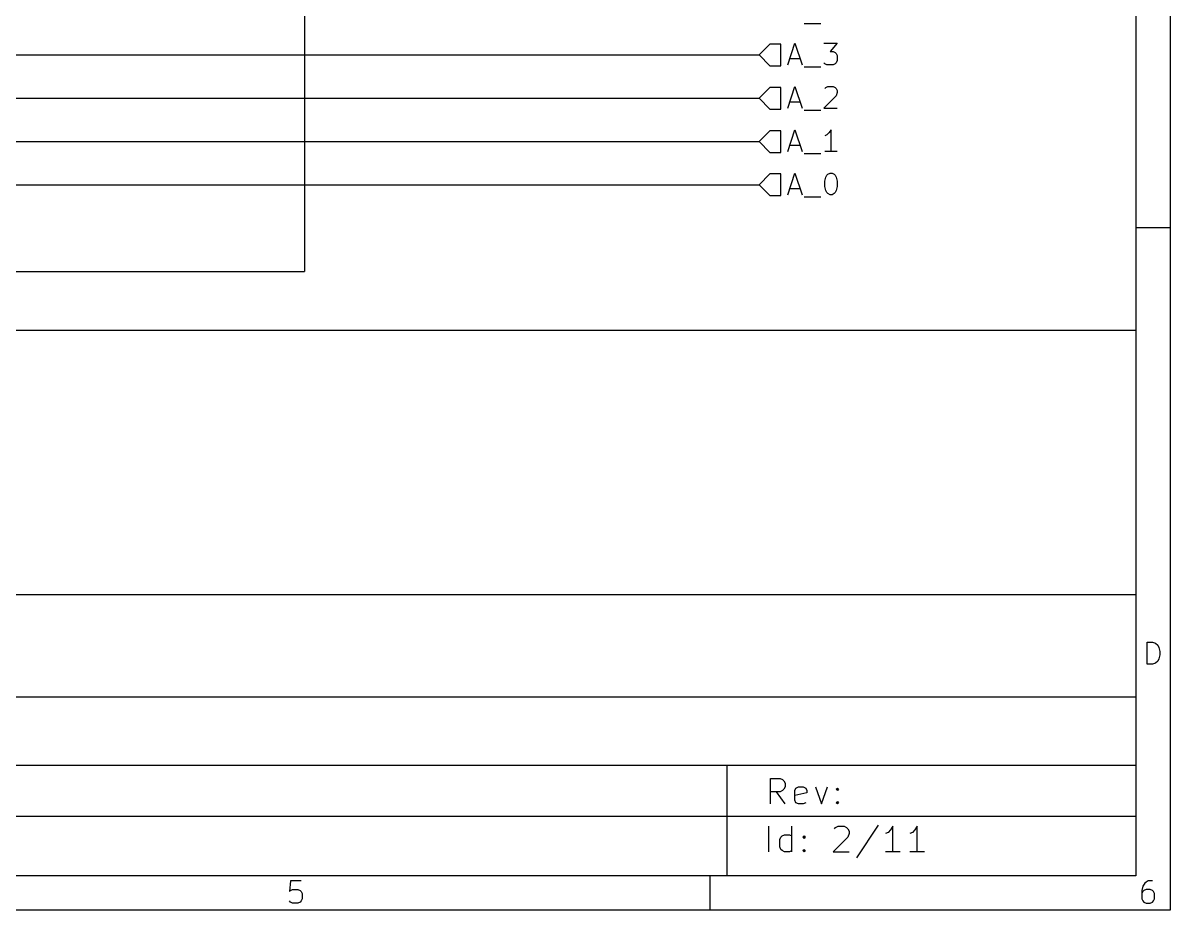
# Model space of a CAD drawing. Extents: x 0.4 to 11.3, y -7.9 to -0.4.
# Drawn here: x 8.65 to 11.299, y -7.874 to -5.826 of the extents above; entities that cross this region are included whole.
import ezdxf

# ---------------------------------------------------------------- set-up
doc = ezdxf.new("R2010")
doc.units = 0
doc.header["$MEASUREMENT"] = 0
for name, color, linetype in [('BROWN2', 54, 'CONTINUOUS'), ('GREEN3', 91, 'CONTINUOUS'), ('RED2', 1, 'CONTINUOUS')]:
    doc.layers.add(name, color=color, linetype=linetype)

msp = doc.modelspace()

# ---------------------------------------------------------------- linework, layer by layer
at = {"layer": 'BROWN2', "linetype": 'CONTINUOUS'}
for p, q in [((10.4545, -5.8276), (10.4926, -5.8276)), ((10.375, -5.875), (10.35, -5.9)), ((10.4, -5.875), (10.375, -5.875)), ((10.4, -5.925), (10.4, -5.875)), ((10.4164, -5.9228), (10.433, -5.8728)), ((10.433, -5.8728), (10.4497, -5.9228)), ((10.4997, -5.8728), (10.5307, -5.8728)), ((10.5307, -5.8728), (10.514, -5.8919)), ((10.35, -5.9), (10.375, -5.925)), ((10.514, -5.8919), (10.5211, -5.8919)), ((10.5211, -5.8919), (10.5259, -5.8942)), ((10.5259, -5.8942), (10.5283, -5.8966)), ((10.5283, -5.8966), (10.5307, -5.9014)), ((10.5307, -5.9014), (10.5307, -5.9133)), ((10.375, -5.925), (10.4, -5.925)), ((10.4211, -5.9085), (10.4449, -5.9085)), ((10.4545, -5.9276), (10.4926, -5.9276)), ((10.5021, -5.9204), (10.4997, -5.918)), ((10.5068, -5.9228), (10.5021, -5.9204)), ((10.5211, -5.9228), (10.5068, -5.9228)), ((10.5259, -5.9204), (10.5211, -5.9228)), ((10.5283, -5.918), (10.5259, -5.9204)), ((10.5307, -5.9133), (10.5283, -5.918)), ((10.375, -5.975), (10.35, -6)), ((10.4, -5.975), (10.375, -5.975)), ((10.4, -6.025), (10.4, -5.975)), ((10.4164, -6.0228), (10.433, -5.9728)), ((10.433, -5.9728), (10.4497, -6.0228)), ((10.5021, -5.9776), (10.5045, -5.9752)), ((10.5045, -5.9752), (10.5092, -5.9728)), ((10.5092, -5.9728), (10.5211, -5.9728)), ((10.5211, -5.9728), (10.5259, -5.9752)), ((10.5259, -5.9752), (10.5283, -5.9776)), ((10.5283, -5.9776), (10.5307, -5.9823)), ((10.5307, -5.9871), (10.5283, -5.9942)), ((10.5307, -5.9823), (10.5307, -5.9871)), ((10.35, -6), (10.375, -6.025)), ((10.4211, -6.0085), (10.4449, -6.0085)), ((10.5283, -5.9942), (10.4997, -6.0228)), ((10.375, -6.025), (10.4, -6.025)), ((10.4545, -6.0276), (10.4926, -6.0276)), ((10.4997, -6.0228), (10.5307, -6.0228)), ((10.375, -6.075), (10.35, -6.1)), ((10.4, -6.075), (10.375, -6.075)), ((10.4, -6.125), (10.4, -6.075)), ((10.4164, -6.1228), (10.433, -6.0728)), ((10.433, -6.0728), (10.4497, -6.1228)), ((10.5068, -6.0847), (10.5021, -6.0871)), ((10.5116, -6.0799), (10.5068, -6.0847)), ((10.5164, -6.0728), (10.5116, -6.0799)), ((10.5164, -6.1228), (10.5164, -6.0728)), ((10.35, -6.1), (10.375, -6.125)), ((10.4211, -6.1085), (10.4449, -6.1085)), ((10.375, -6.125), (10.4, -6.125)), ((10.4545, -6.1276), (10.4926, -6.1276)), ((10.5307, -6.1228), (10.5021, -6.1228)), ((10.4164, -6.2228), (10.433, -6.1728)), ((10.433, -6.1728), (10.4497, -6.2228)), ((10.5092, -6.1752), (10.514, -6.1728)), ((10.514, -6.1728), (10.5188, -6.1728)), ((10.5188, -6.1728), (10.5235, -6.1752)), ((10.375, -6.175), (10.35, -6.2)), ((10.4, -6.175), (10.375, -6.175)), ((10.4, -6.225), (10.4, -6.175)), ((10.5021, -6.1919), (10.5045, -6.1823)), ((10.5021, -6.2038), (10.5021, -6.1919)), ((10.5045, -6.1823), (10.5068, -6.1776)), ((10.5068, -6.1776), (10.5092, -6.1752)), ((10.5235, -6.1752), (10.5259, -6.1776)), ((10.5259, -6.1776), (10.5283, -6.1823)), ((10.5283, -6.1823), (10.5307, -6.1919)), ((10.5307, -6.1919), (10.5307, -6.2038)), ((10.35, -6.2), (10.375, -6.225)), ((10.375, -6.225), (10.4, -6.225)), ((10.4211, -6.2085), (10.4449, -6.2085)), ((10.5045, -6.2133), (10.5021, -6.2038)), ((10.5068, -6.218), (10.5045, -6.2133)), ((10.5092, -6.2204), (10.5068, -6.218)), ((10.514, -6.2228), (10.5092, -6.2204)), ((10.5188, -6.2228), (10.514, -6.2228)), ((10.5235, -6.2204), (10.5188, -6.2228)), ((10.5259, -6.218), (10.5235, -6.2204)), ((10.5283, -6.2133), (10.5259, -6.218)), ((10.5307, -6.2038), (10.5283, -6.2133)), ((10.4545, -6.2276), (10.4926, -6.2276))]:
    msp.add_line(p, q, dxfattribs=at)
at = {"layer": 'GREEN3', "linetype": 'CONTINUOUS'}
for p, q in [((9.3, -4.35), (9.3, -6.4)), ((7.15, -5.9), (10.35, -5.9)), ((7.15, -6), (10.35, -6)), ((7.15, -6.1), (10.35, -6.1)), ((7.15, -6.2), (10.35, -6.2)), ((7.15, -6.4), (9.3, -6.4))]:
    msp.add_line(p, q, dxfattribs=at)
at = {"layer": 'RED2', "linetype": 'CONTINUOUS'}
for p, q in [((11.2993, -0.3937), (11.2993, -7.8743)), ((11.2206, -0.4724), (11.2206, -7.7956)), ((11.2993, -6.2992), (11.2206, -6.2992)), ((6.9686, -6.5357), (11.2206, -6.5357)), ((11.2206, -6.5357), (11.2206, -7.7956)), ((6.9686, -7.146), (11.2206, -7.146)), ((11.2465, -7.3068), (11.2465, -7.2557)), ((11.2465, -7.2557), (11.2587, -7.2557)), ((11.2587, -7.2557), (11.266, -7.2581)), ((11.266, -7.2581), (11.2709, -7.263)), ((11.2709, -7.263), (11.2733, -7.2678)), ((11.2733, -7.2678), (11.2758, -7.2776)), ((11.2758, -7.2849), (11.2733, -7.2946)), ((11.2758, -7.2776), (11.2758, -7.2849)), ((11.2587, -7.3068), (11.2465, -7.3068)), ((11.266, -7.3044), (11.2587, -7.3068)), ((11.2709, -7.2995), (11.266, -7.3044)), ((11.2733, -7.2946), (11.2709, -7.2995)), ((6.9686, -7.3822), (11.2206, -7.3822)), ((6.9686, -7.5397), (11.2206, -7.5397)), ((10.2757, -7.5397), (10.2757, -7.7956)), ((10.3762, -7.6294), (10.3762, -7.5703)), ((10.3762, -7.5703), (10.3987, -7.5703)), ((10.3987, -7.5703), (10.4044, -7.5731)), ((10.4044, -7.5731), (10.4072, -7.5759)), ((10.4072, -7.5759), (10.41, -7.5815)), ((10.3987, -7.6012), (10.3762, -7.6012)), ((10.41, -7.6294), (10.3903, -7.6012)), ((10.4044, -7.5984), (10.3987, -7.6012)), ((10.4072, -7.5956), (10.4044, -7.5984)), ((10.41, -7.59), (10.4072, -7.5956)), ((10.41, -7.5815), (10.41, -7.59)), ((10.4325, -7.5984), (10.4353, -7.5928)), ((10.4325, -7.6209), (10.4325, -7.5984)), ((10.4353, -7.5928), (10.4409, -7.59)), ((10.4409, -7.59), (10.4522, -7.59)), ((10.4522, -7.59), (10.4578, -7.5928)), ((10.4578, -7.5928), (10.4606, -7.5984)), ((10.4606, -7.5984), (10.4606, -7.604)), ((10.4803, -7.59), (10.4944, -7.6294)), ((10.4944, -7.6294), (10.5084, -7.59)), ((10.5281, -7.5956), (10.5309, -7.5928)), ((10.5309, -7.5984), (10.5281, -7.5956)), ((10.5309, -7.5928), (10.5337, -7.5956)), ((10.5309, -7.5928), (10.5309, -7.5984)), ((10.5337, -7.5956), (10.5309, -7.5984)), ((10.4606, -7.604), (10.4325, -7.6097)), ((10.4353, -7.6265), (10.4325, -7.6209)), ((10.4409, -7.6294), (10.4353, -7.6265)), ((10.4522, -7.6294), (10.4409, -7.6294)), ((10.4578, -7.6265), (10.4522, -7.6294)), ((10.5281, -7.6265), (10.5309, -7.6237)), ((10.5309, -7.6294), (10.5281, -7.6265)), ((10.5309, -7.6237), (10.5337, -7.6265)), ((10.5309, -7.6237), (10.5309, -7.6294)), ((10.5337, -7.6265), (10.5309, -7.6294)), ((6.9686, -7.6578), (11.2206, -7.6578)), ((10.3724, -7.7399), (10.3724, -7.6808)), ((10.4258, -7.7399), (10.4258, -7.6808)), ((10.527, -7.6836), (10.5327, -7.6808)), ((10.5327, -7.6808), (10.5467, -7.6808)), ((10.5467, -7.6808), (10.5523, -7.6836)), ((10.6255, -7.678), (10.5748, -7.754)), ((10.6592, -7.6808), (10.6536, -7.6893)), ((10.6592, -7.7399), (10.6592, -7.6808)), ((10.7154, -7.6808), (10.7098, -7.6893)), ((10.7154, -7.7399), (10.7154, -7.6808)), ((10.3977, -7.7118), (10.4005, -7.7061)), ((10.4005, -7.7061), (10.4033, -7.7033)), ((10.4033, -7.7033), (10.4089, -7.7005)), ((10.4089, -7.7005), (10.4202, -7.7005)), ((10.4202, -7.7005), (10.4258, -7.7033)), ((10.4511, -7.7061), (10.4539, -7.7033)), ((10.4539, -7.709), (10.4511, -7.7061)), ((10.4539, -7.7033), (10.4567, -7.7061)), ((10.4539, -7.7033), (10.4539, -7.709)), ((10.4567, -7.7061), (10.4539, -7.709)), ((10.5551, -7.7061), (10.5214, -7.7399)), ((10.5242, -7.6865), (10.527, -7.6836)), ((10.5523, -7.6836), (10.5551, -7.6865)), ((10.5551, -7.6865), (10.558, -7.6921)), ((10.558, -7.6977), (10.5551, -7.7061)), ((10.558, -7.6921), (10.558, -7.6977)), ((10.6479, -7.6949), (10.6423, -7.6977)), ((10.6536, -7.6893), (10.6479, -7.6949)), ((10.7042, -7.6949), (10.6986, -7.6977)), ((10.7098, -7.6893), (10.7042, -7.6949)), ((10.3977, -7.7286), (10.3977, -7.7118)), ((10.4005, -7.7343), (10.3977, -7.7286)), ((10.4033, -7.7371), (10.4005, -7.7343)), ((10.4511, -7.7371), (10.4539, -7.7343)), ((10.4539, -7.7343), (10.4567, -7.7371)), ((10.4539, -7.7343), (10.4539, -7.7399)), ((10.4089, -7.7399), (10.4033, -7.7371)), ((10.4202, -7.7399), (10.4089, -7.7399)), ((10.4258, -7.7371), (10.4202, -7.7399)), ((10.4539, -7.7399), (10.4511, -7.7371)), ((10.4567, -7.7371), (10.4539, -7.7399)), ((10.5214, -7.7399), (10.558, -7.7399)), ((10.6761, -7.7399), (10.6423, -7.7399)), ((10.7323, -7.7399), (10.6986, -7.7399)), ((11.2206, -7.7956), (0.4724, -7.7956)), ((11.2206, -7.7956), (6.9686, -7.7956)), ((9.268, -7.8071), (9.2656, -7.8315)), ((9.2924, -7.8071), (9.268, -7.8071)), ((10.2362, -7.7956), (10.2362, -7.8743)), ((11.2414, -7.812), (11.2365, -7.8193)), ((11.2439, -7.8096), (11.2414, -7.812)), ((11.2487, -7.8071), (11.2439, -7.8096)), ((11.2585, -7.8071), (11.2487, -7.8071)), ((9.2656, -7.8315), (9.268, -7.8291)), ((9.268, -7.8291), (9.2729, -7.8266)), ((9.2729, -7.8266), (9.2851, -7.8266)), ((9.2851, -7.8266), (9.29, -7.8291)), ((9.29, -7.8291), (9.2924, -7.8315)), ((9.2924, -7.8315), (9.2948, -7.8364)), ((9.2948, -7.8364), (9.2948, -7.8486)), ((11.2365, -7.8193), (11.2341, -7.8291)), ((11.2341, -7.8291), (11.2341, -7.8486)), ((11.2365, -7.8315), (11.2341, -7.8364)), ((11.239, -7.8291), (11.2365, -7.8315)), ((11.2439, -7.8266), (11.239, -7.8291)), ((11.2536, -7.8266), (11.2439, -7.8266)), ((11.2585, -7.8291), (11.2536, -7.8266)), ((11.2609, -7.8315), (11.2585, -7.8291)), ((11.2633, -7.8364), (11.2609, -7.8315)), ((11.2633, -7.8486), (11.2633, -7.8364)), ((9.268, -7.8559), (9.2656, -7.8534)), ((9.2729, -7.8583), (9.268, -7.8559)), ((9.2851, -7.8583), (9.2729, -7.8583)), ((9.29, -7.8559), (9.2851, -7.8583)), ((9.2924, -7.8534), (9.29, -7.8559)), ((9.2948, -7.8486), (9.2924, -7.8534)), ((11.2341, -7.8486), (11.2365, -7.8534)), ((11.2365, -7.8534), (11.239, -7.8559)), ((11.239, -7.8559), (11.2439, -7.8583)), ((11.2439, -7.8583), (11.2536, -7.8583)), ((11.2536, -7.8583), (11.2585, -7.8559)), ((11.2585, -7.8559), (11.2609, -7.8534)), ((11.2609, -7.8534), (11.2633, -7.8486)), ((11.2993, -7.8743), (0.3937, -7.8743))]:
    msp.add_line(p, q, dxfattribs=at)

doc.saveas('drawing.dxf')
